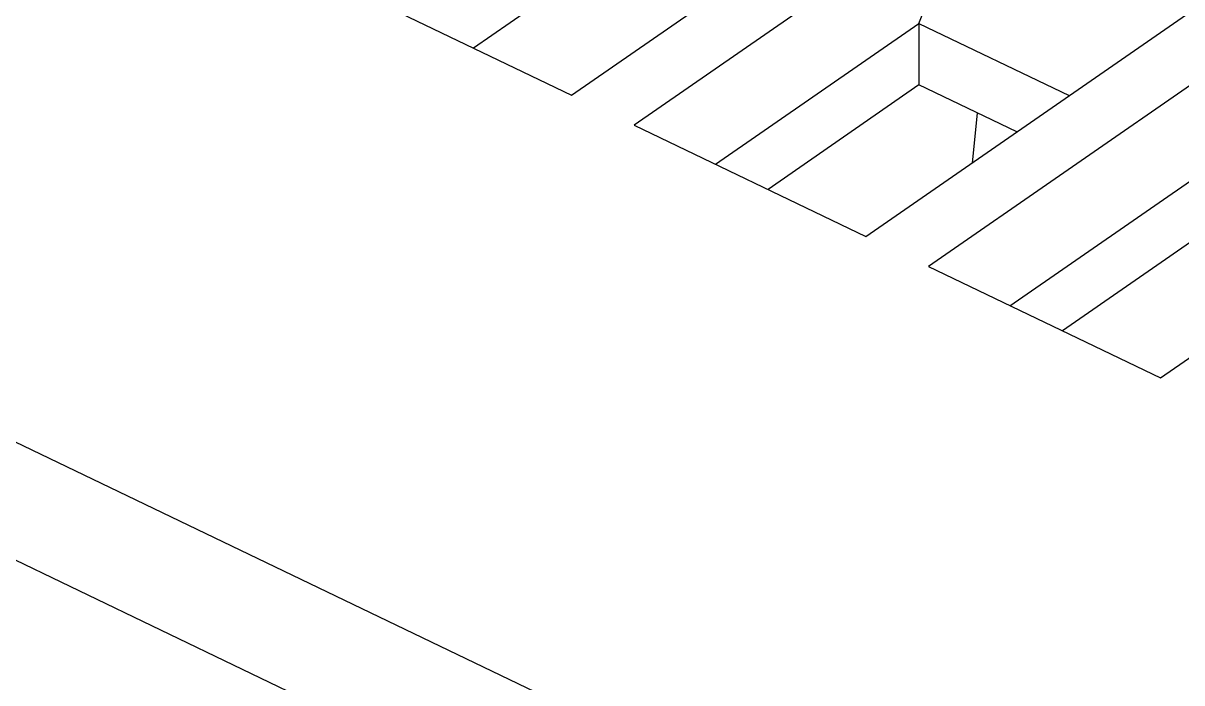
# Model space of a CAD drawing. Extents: x 0 to 420, y 0 to 297.
# Drawn here: x 196.3 to 211.66, y 192.42 to 201.17 of the extents above; entities that cross this region are included whole.
import ezdxf

# ---------------------------------------------------------------- set-up
doc = ezdxf.new("R2010")
doc.units = 0
doc.header["$LTSCALE"] = 23.1
doc.layers.add('40000_ISO', color=7, linetype='CONTINUOUS')

msp = doc.modelspace()

# ---------------------------------------------------------------- linework, layer by layer
at = {"layer": '40000_ISO', "color": 7, "linetype": 'CONTINUOUS'}
for p, q in [((221.798, 183.304), (168.387, 208.978)), ((221.158, 182.044), (167.747, 207.718)), ((203.572, 200.216), (208.051, 203.322)), ((208.881, 202.923), (204.402, 199.817)), ((208.177, 201.168), (208.881, 202.923)), ((204.273, 202.228), (202.273, 200.841)), ((200.498, 201.694), (203.572, 200.216)), ((207.476, 198.34), (211.955, 201.445)), ((205.481, 199.298), (208.177, 201.168)), ((208.177, 201.168), (208.177, 200.351)), ((208.177, 201.168), (210.171, 200.209)), ((212.785, 201.047), (208.306, 197.941)), ((208.177, 200.351), (206.177, 198.964)), ((209.476, 199.727), (208.177, 200.351)), ((208.889, 199.319), (208.957, 199.976)), ((204.402, 199.817), (207.476, 198.34)), ((211.38, 196.463), (215.859, 199.569)), ((209.385, 197.422), (212.081, 199.291)), ((212.081, 198.475), (210.081, 197.087)), ((208.306, 197.941), (211.38, 196.463))]:
    msp.add_line(p, q, dxfattribs=at)

doc.saveas('drawing.dxf')
